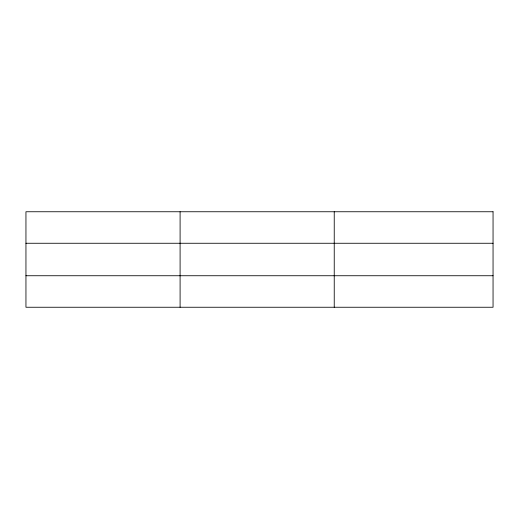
<?xml version="1.0" encoding="UTF-8"?>
<svg xmlns="http://www.w3.org/2000/svg" width="519" height="519" viewBox="0 0 519 519"><rect width="100%" height="100%" fill="white"/><g stroke="black" fill="none" stroke-linecap="round" stroke-linejoin="round"><path stroke-width="0.78" d="M180.093 211.752L180.093 307.248M334.236 211.752L334.236 307.248M25.95 243.262L493.05 243.262M25.95 275.738L493.05 275.738M493.05 211.752L493.05 307.248L25.95 307.248L25.95 211.752L493.05 211.752"/></g></svg>
